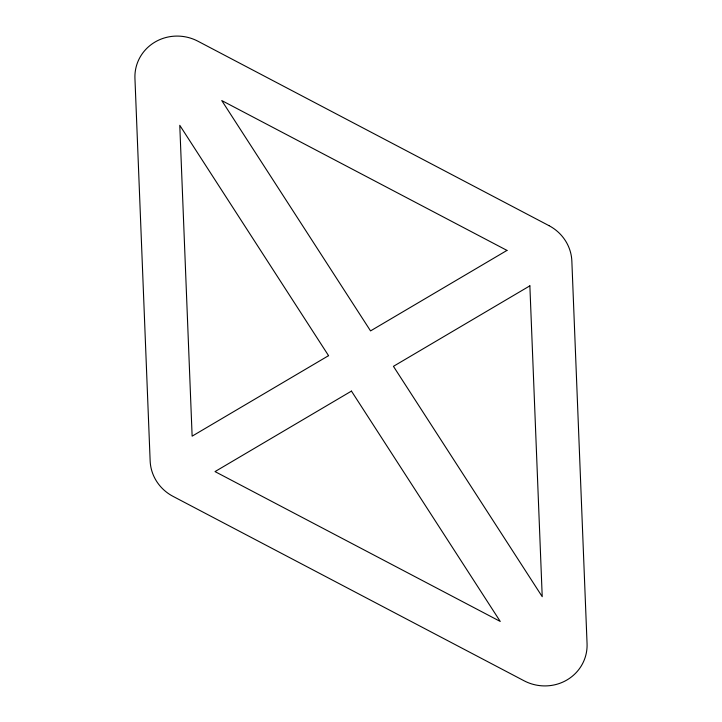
<?xml version="1.0" encoding="UTF-8"?>
<svg xmlns="http://www.w3.org/2000/svg" width="722" height="722" viewBox="0 0 722 722"><rect width="100%" height="100%" fill="white"/><g stroke="black" fill="none" stroke-linecap="round" stroke-linejoin="round"><path stroke-width="1.08" d="M328.564 355.666L192.133 436.16L179.778 125.321L328.564 355.666M506.979 250.408L370.548 330.902L221.753 100.557L506.979 250.408M351.452 391.098L215.021 471.592L500.247 621.443L351.452 391.098M529.867 285.84L393.436 366.334L542.222 596.679L529.867 285.84M548.955 225.634L197.909 41.208A43.049 41.334 12.9 0 0 134.942 78.364L150.149 460.925A43.049 41.334 12.9 0 0 173.045 496.366L524.091 680.792A43.049 41.334 12.9 0 0 587.058 643.636L571.851 261.075A43.049 41.334 12.9 0 0 548.955 225.634"/></g></svg>
